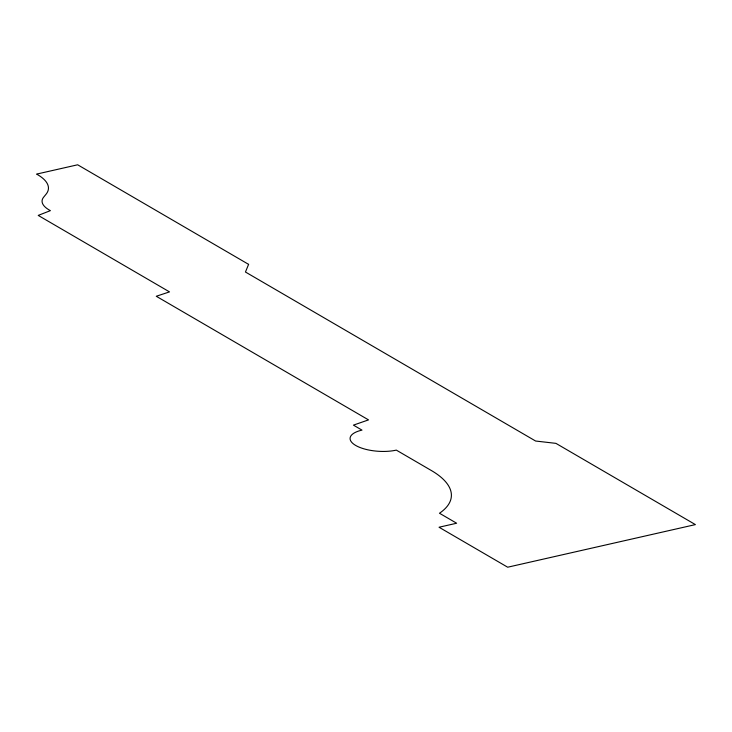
<?xml version="1.0" encoding="UTF-8"?>
<svg xmlns="http://www.w3.org/2000/svg" width="732" height="732" viewBox="0 0 732 732"><rect width="100%" height="100%" fill="white"/><g stroke="black" fill="none" stroke-linecap="round" stroke-linejoin="round"><path stroke-width="1.1" d="M248.606 264.362L245.449 272.02L535.614 441.03L555.927 443.363L695.4 524.606L507.679 567.208L439.035 527.232L456.64 523.234L439.475 513.242A103.999 39.967 3.7 0 0 432.118 470.969L396.323 450.116A29.124 11.19 3.7 0 1 355.697 445.449A29.124 11.19 3.7 0 1 362.001 430.123L353.428 425.127L368.525 419.894L156.264 296.259L169.513 291.894L38.21 215.409L50.407 210.642A36.81 14.146 3.7 0 1 43.627 197.201L46.061 194.218A56.446 21.695 3.7 0 0 36.6 174.106L77.665 164.792L248.606 264.362"/></g></svg>
